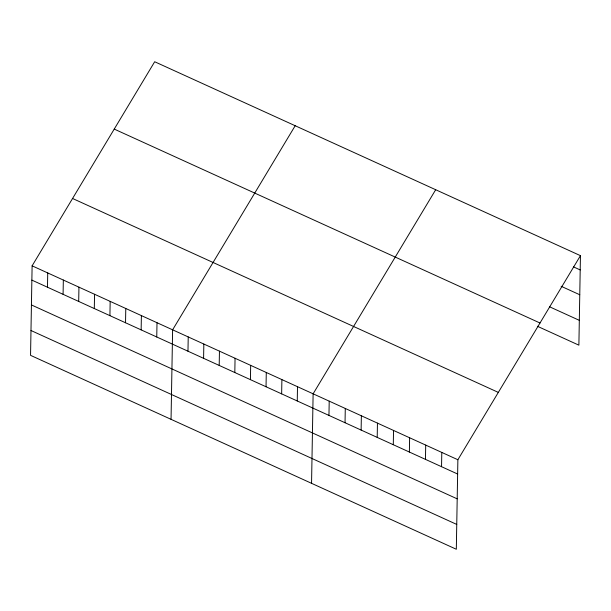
<?xml version="1.0" encoding="UTF-8"?>
<svg xmlns="http://www.w3.org/2000/svg" width="611" height="611" viewBox="0 0 611 611"><rect width="100%" height="100%" fill="white"/><g stroke="black" fill="none" stroke-linecap="round" stroke-linejoin="round"><path stroke-width="0.92" d="M32.116 265.831L30.55 355.342L456.318 549.258L457.876 459.747L580.45 255.658L154.682 61.742L32.116 265.831L457.876 459.747M47.475 287.216L47.727 272.941M63.086 294.326L63.338 280.052M78.697 301.437L78.949 287.162M94.308 308.547L94.56 294.273M109.919 315.658L110.171 301.383M125.53 322.768L125.782 308.494M141.141 329.879L141.393 315.604M156.752 336.989L157.004 322.715M171.049 419.329L172.615 329.825L295.189 125.736M187.974 351.21L188.226 336.936M203.593 358.321L203.837 344.046M219.204 365.431L219.448 351.157M234.815 372.542L235.059 358.267M250.426 379.652L250.67 365.378M266.037 386.763L266.281 372.489M281.648 393.874L281.892 379.599M297.259 400.984L297.504 386.71M311.557 483.324L313.122 393.82L435.689 189.731M328.955 415.419L329.207 401.144M345.039 422.743L345.284 408.469M361.124 430.068L361.368 415.793M377.208 437.392L377.453 423.118M393.293 444.724L393.537 430.45M409.378 452.048L409.622 437.774M425.462 459.373L425.707 445.098M441.547 466.697L441.791 452.423M580.45 255.658L578.884 345.169L537.405 326.274M573.431 266.854L580.198 269.932M561.142 286.276L579.77 294.762M549.694 306.844L579.32 320.34M114.234 129.089L540.002 323.013M72.564 198.483L498.324 392.399M31.864 280.105L457.631 474.021M31.428 304.935L457.196 498.851M30.985 330.513L456.753 524.429"/></g></svg>
